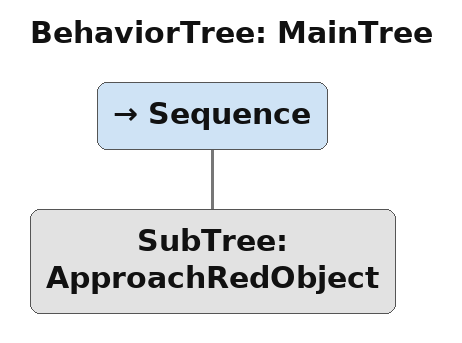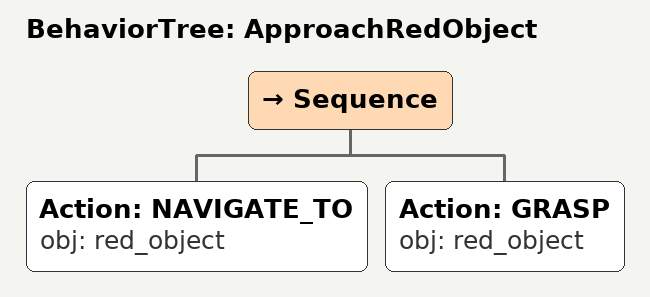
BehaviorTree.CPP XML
<root main_tree_to_execute="MainTree">
  <BehaviorTree ID="MainTree">
    <Sequence>
      <!-- Execute subtree ApproachRedObject -->
      <SubTree ID="ApproachRedObject" />
    </Sequence>
  </BehaviorTree>
  <!-- Subtree definition ApproachRedObject -->
  <BehaviorTree ID="ApproachRedObject">
    <Sequence>
      <!-- Navigate to red_object -->
      <Action ID="NAVIGATE_TO" obj="red_object" />
      <!-- Grasp red_object -->
      <Action ID="GRASP" obj="red_object" />
    </Sequence>
  </BehaviorTree>
</root>
